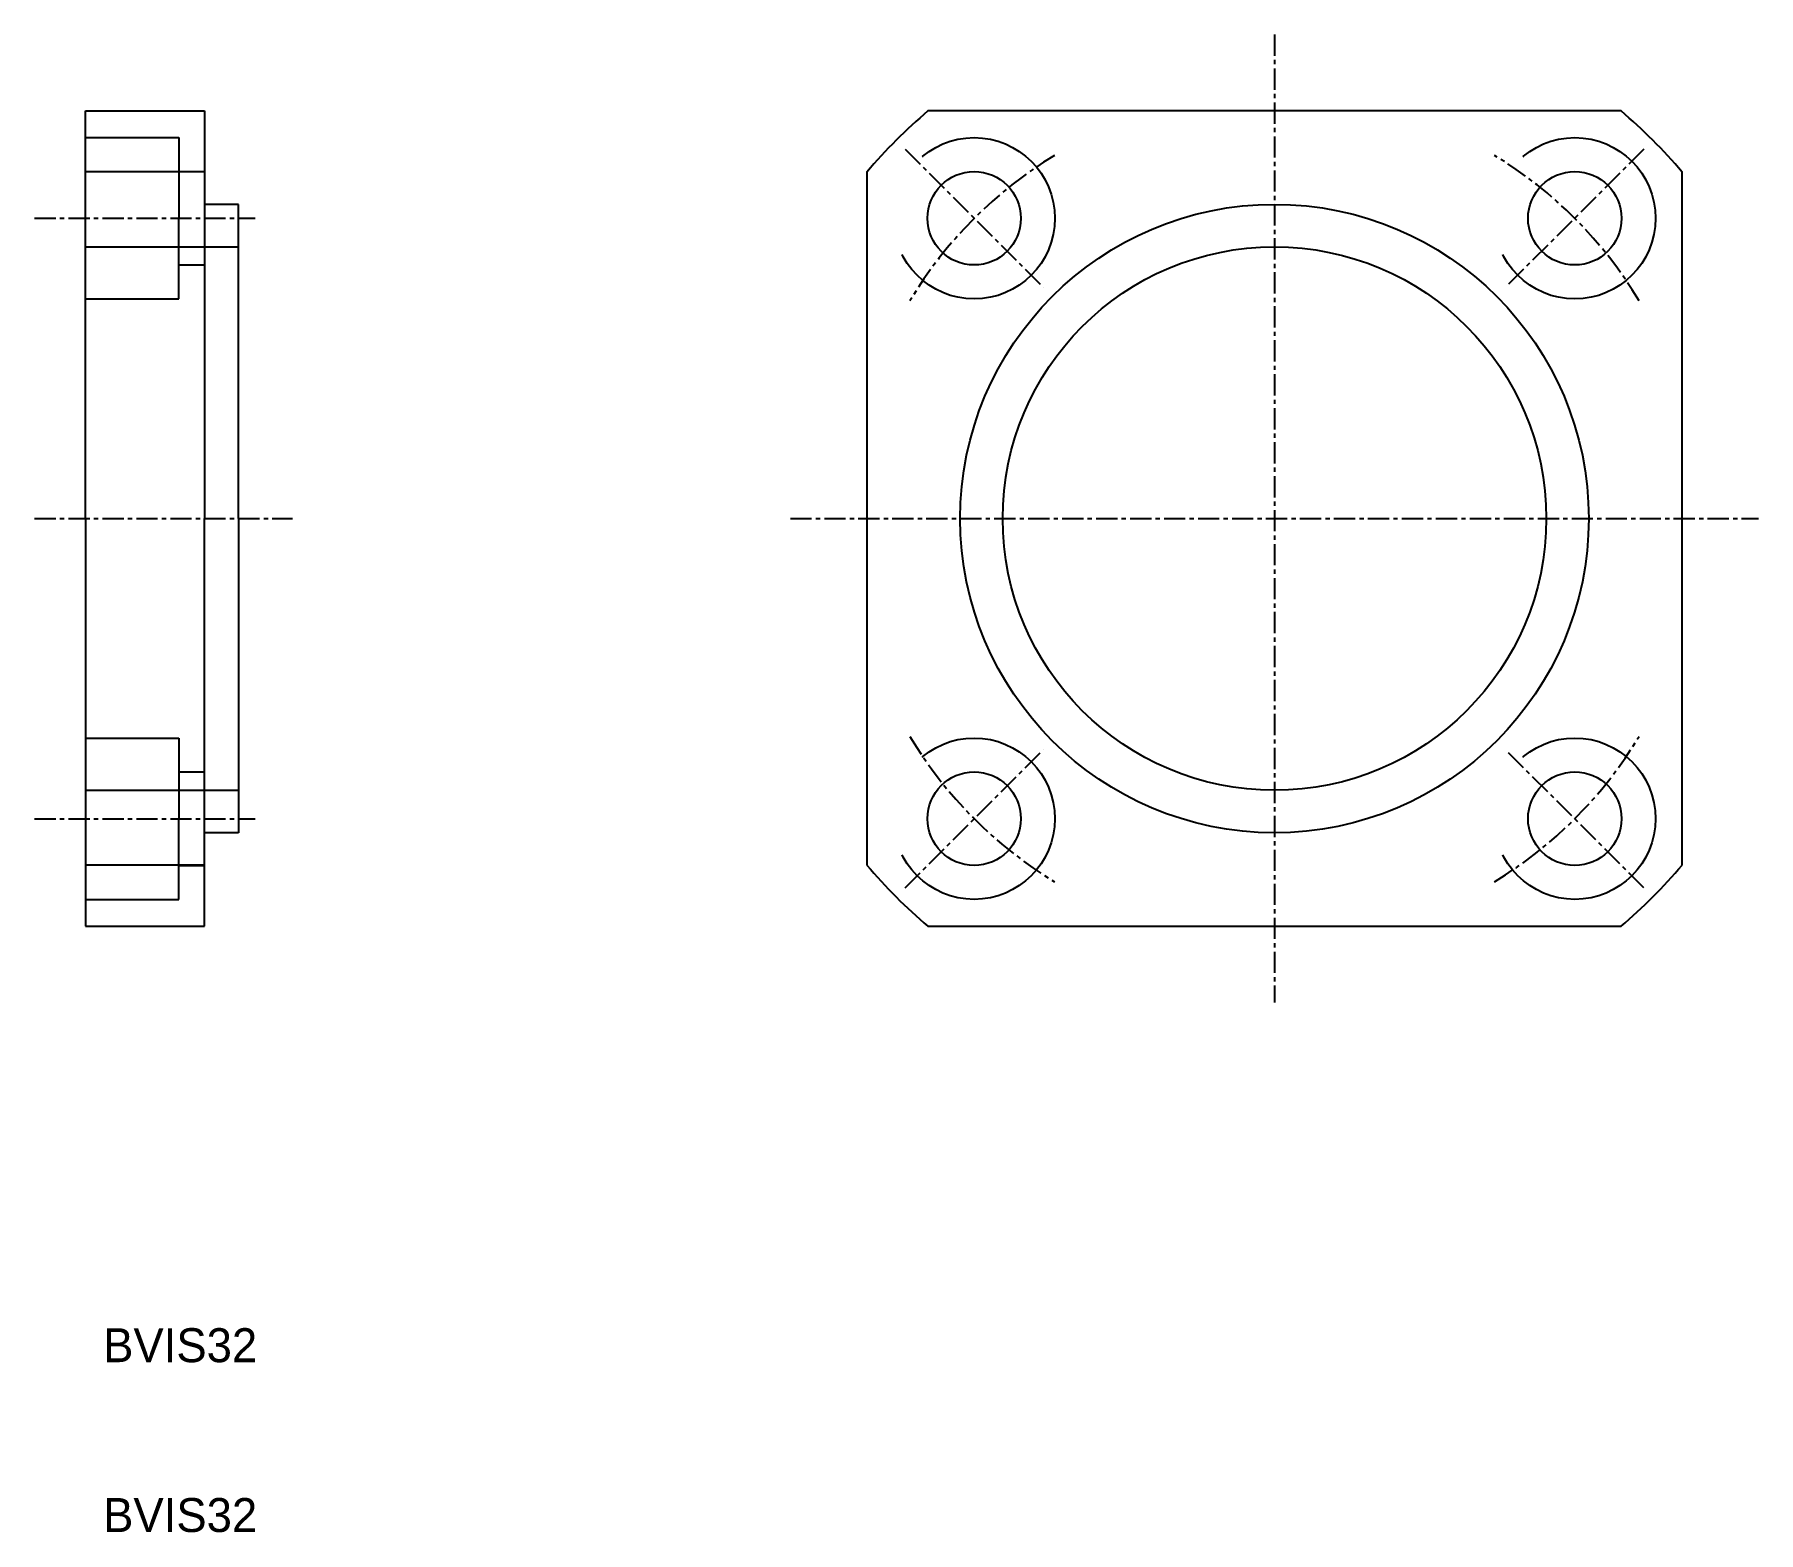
# Model space of a CAD drawing. Extents: x 149 to 251, y 93 to 182.
import ezdxf

# ---------------------------------------------------------------- set-up
doc = ezdxf.new("R2010")
doc.units = 0
doc.linetypes.add('CENTER', pattern=[2, 1.25, -0.25, 0.25, -0.25])
doc.linetypes.add('DASHED', pattern=[19.05, 12.7, -6.35])
doc.layers.get('0').update_dxf_attribs({"linetype": 'CONTINUOUS'})
doc.layers.add('CENTER', color=1, linetype='CENTER')

msp = doc.modelspace()

# ---------------------------------------------------------------- linework, layer by layer
for p, q in [((152.15, 153.04), (152.15, 177.04)), ((152.15, 177.04), (159.15, 177.04)), ((159.15, 177.04), (159.15, 153.04)), ((242.55, 177.04), (201.75, 177.04)), ((159.15, 173.45), (152.15, 173.45)), ((198.15, 173.45), (198.15, 132.64)), ((246.15, 132.64), (246.15, 173.45)), ((161.15, 171.54), (159.15, 171.54)), ((161.15, 153.04), (161.15, 171.54)), ((152.15, 153.04), (152.15, 129.04)), ((159.15, 129.04), (159.15, 153.04)), ((161.15, 153.04), (161.15, 134.54)), ((161.15, 134.54), (159.15, 134.54)), ((159.15, 132.64), (152.15, 132.64)), ((152.15, 129.04), (159.15, 129.04)), ((201.75, 129.04), (242.55, 129.04))]:
    msp.add_line(p, q)
at = {"color": 3, "linetype": 'DASHED'}
for p, q in [((152.15, 175.47), (157.65, 175.47)), ((157.65, 175.47), (157.65, 170.72)), ((157.65, 173.47), (159.15, 173.47)), ((157.65, 165.97), (157.65, 170.72)), ((152.15, 169.04), (161.15, 169.04)), ((157.65, 167.97), (159.15, 167.97)), ((152.15, 165.97), (157.65, 165.97)), ((152.15, 140.12), (157.65, 140.12)), ((157.65, 140.12), (157.65, 135.37)), ((157.65, 138.12), (159.15, 138.12)), ((152.15, 137.04), (161.15, 137.04)), ((157.65, 130.62), (157.65, 135.37)), ((157.65, 132.62), (159.15, 132.62)), ((152.15, 130.62), (157.65, 130.62))]:
    msp.add_line(p, q, dxfattribs=at)
for centre in [(204.47, 170.72), (239.83, 170.72), (204.47, 135.37), (239.83, 135.37)]:
    msp.add_circle(centre, 4.75, dxfattribs=at)
for centre, radius in [((204.47, 170.72), 2.75), ((204.47, 170.72), 2.75), ((239.83, 170.72), 2.75), ((239.83, 170.72), 2.75), ((222.15, 153.04), 18.5), ((222.15, 153.04), 16), ((204.47, 135.37), 2.75), ((204.47, 135.37), 2.75), ((239.83, 135.37), 2.75), ((239.83, 135.37), 2.75)]:
    msp.add_circle(centre, radius)
for start, end in [(130.3676, 139.6324), (40.3676, 49.6324), (220.3676, 229.6324), (310.3676, 319.6324)]:
    msp.add_arc((222.15, 153.04), 31.5, start, end)
at = {"layer": 'CENTER', "color": 1, "linetype": 'CENTER'}
for p, q in [((222.15, 181.54), (222.15, 124.55)), ((200.4, 174.79), (208.54, 166.66)), ((200.4, 174.79), (208.54, 166.66)), ((243.89, 174.79), (235.76, 166.66)), ((243.89, 174.79), (235.76, 166.66)), ((149.15, 170.72), (162.15, 170.72)), ((149.15, 153.04), (164.34, 153.04)), ((193.65, 153.04), (250.65, 153.04)), ((200.4, 131.3), (208.54, 139.43)), ((200.4, 131.3), (208.54, 139.43)), ((243.89, 131.3), (235.76, 139.43)), ((243.89, 131.3), (235.76, 139.43)), ((149.15, 135.37), (162.15, 135.37))]:
    msp.add_line(p, q, dxfattribs=at)
for start, end in [(121.1901, 149.1441), (30.8559, 58.8099), (210.8559, 238.8099), (301.1901, 329.1441)]:
    msp.add_arc((222.15, 153.04), 25, start, end, dxfattribs=at)

# ---------------------------------------------------------------- texts
for p in [(153.19, 103.37), (153.19, 93.37)]:
    msp.add_text('BVIS32', height=2).set_placement(p)

doc.saveas('drawing.dxf')
